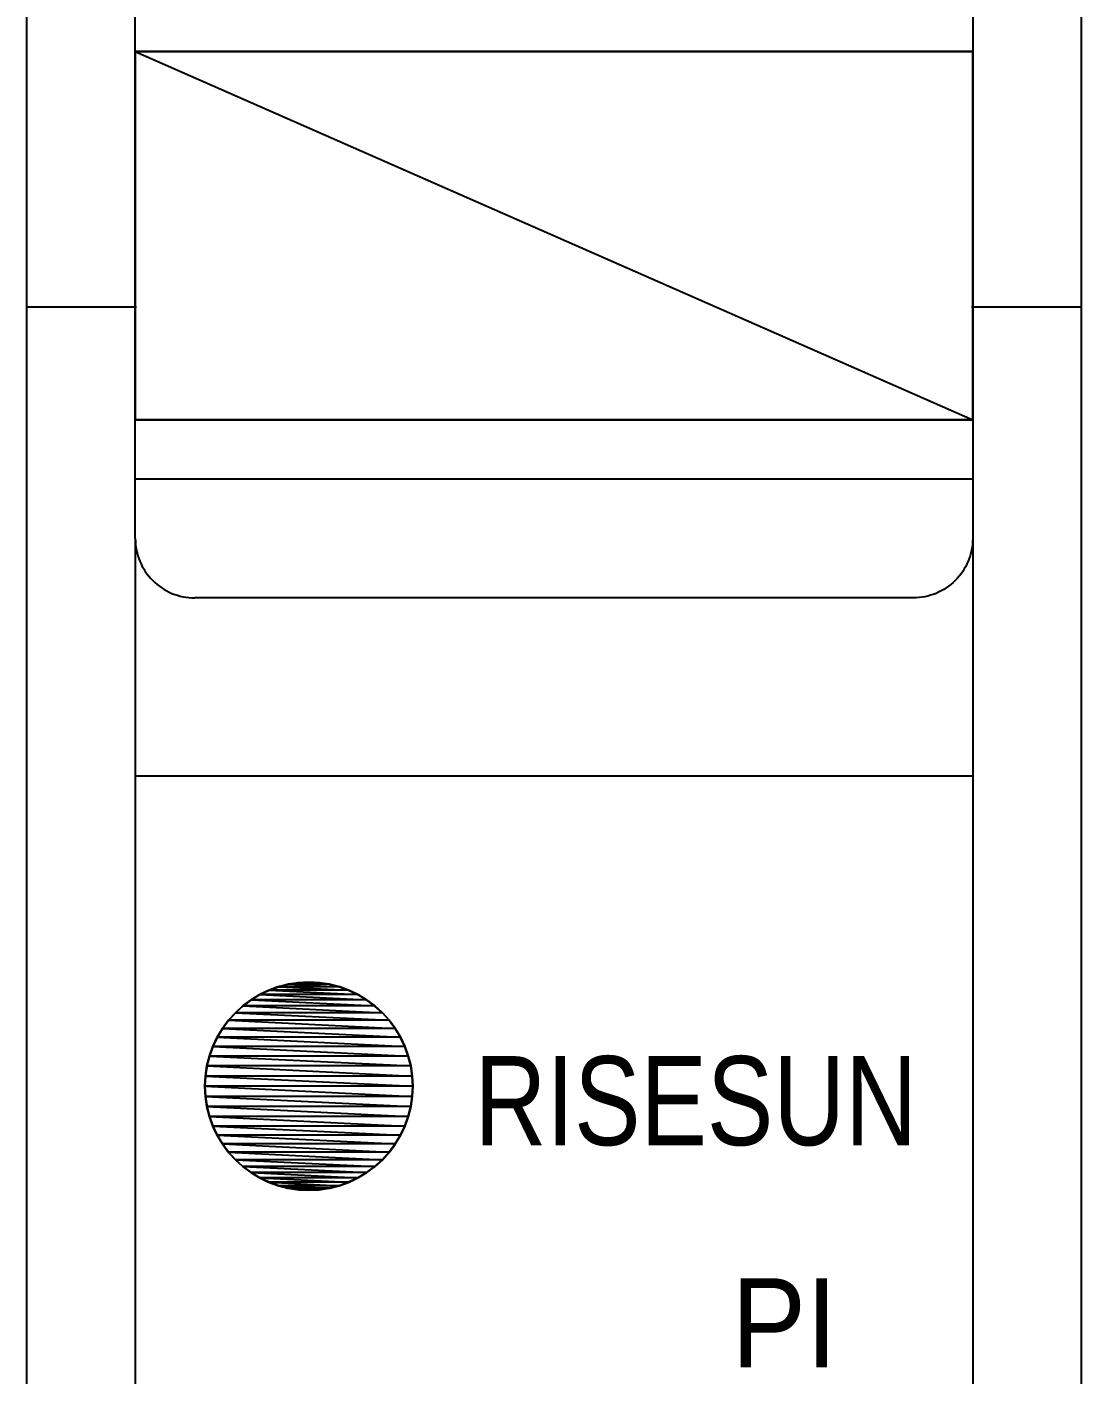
# Model space of a CAD drawing. Header units: millimetres. Extents: x -208796 to -83323, y 30910 to 103951.
# Drawn here: x -110242.65 to -110224.68, y 32923.86 to 32946.82 of the extents above; entities that cross this region are included whole.
import ezdxf

# ---------------------------------------------------------------- set-up
doc = ezdxf.new("R2010")
doc.units = ezdxf.units.MM
doc.header["$LTSCALE"] = 3
doc.linetypes.add('NEW_LINE159', pattern=[0.7, 0.5, -0.2])
doc.layers.add('DUT', color=7, linetype='Continuous')
doc.styles.add('Arial', font='arial.ttf')

# ---------------------------------------------------------------- blocks, each defined once
blk = doc.blocks.new('*U99')
for p, q in [((-8.986, 0), (-8.986, 79.4816)), ((8.986, 79.4816), (8.986, 0)), ((-7.1381, 60.1427), (-7.1381, 62.1677)), ((7.1382, 62.1677), (7.1382, 60.1427)), ((-7.1381, 60.1427), (7.1382, 60.1427)), ((-7.1381, 53.8652), (-7.1381, 60.1427)), ((7.1382, 60.1427), (7.1382, 53.8652)), ((-8.986, 55.789), (-7.1177, 55.789)), ((7.1177, 55.789), (8.986, 55.789)), ((-7.1381, 51.8402), (-7.1381, 53.8652)), ((7.1382, 53.8652), (-7.1381, 53.8652)), ((7.1382, 53.8652), (7.1382, 51.8402)), ((7.1382, 52.8527), (-7.1381, 52.8527)), ((-7.1381, 51.8402), (-7.1381, 51.8402)), ((-7.1381, 51.8402), (-7.1369, 51.7901)), ((-7.1381, 51.8402), (-7.1381, 20.4526)), ((-7.1369, 51.7901), (-7.1333, 51.7402)), ((-7.1333, 51.7402), (-7.1273, 51.6908)), ((-7.1273, 51.6908), (-7.1186, 51.6419)), ((7.1269, 51.6908), (7.1185, 51.6419)), ((7.1332, 51.7402), (7.1269, 51.6908)), ((7.1368, 51.7901), (7.1332, 51.7402)), ((7.1382, 51.8402), (7.1368, 51.7901)), ((7.1382, 51.8402), (7.1382, 51.8402)), ((7.1382, 51.8402), (7.1382, 20.4526)), ((-7.1186, 51.6419), (-7.1078, 51.5937)), ((-7.1078, 51.5937), (-7.0945, 51.546)), ((-7.0945, 51.546), (-7.079, 51.4991)), ((-7.079, 51.4991), (-7.0611, 51.4528)), ((-7.0611, 51.4528), (-7.0412, 51.4077)), ((7.061, 51.4528), (7.0409, 51.4077)), ((7.0787, 51.4991), (7.061, 51.4528)), ((7.0943, 51.546), (7.0787, 51.4991)), ((7.1075, 51.5937), (7.0943, 51.546)), ((7.1185, 51.6419), (7.1075, 51.5937)), ((-7.0412, 51.4077), (-7.019, 51.3636)), ((-7.019, 51.3636), (-6.9947, 51.3206)), ((-6.9947, 51.3206), (-6.9681, 51.2786)), ((-6.9681, 51.2786), (-6.9397, 51.2381)), ((-6.9397, 51.2381), (-6.909, 51.1986)), ((6.9392, 51.2381), (6.9087, 51.1986)), ((6.9679, 51.2786), (6.9392, 51.2381)), ((6.9943, 51.3206), (6.9679, 51.2786)), ((7.0187, 51.3636), (6.9943, 51.3206)), ((7.0409, 51.4077), (7.0187, 51.3636)), ((-6.909, 51.1986), (-6.8764, 51.1607)), ((-6.8764, 51.1607), (-6.8416, 51.1242)), ((-6.8416, 51.1242), (-6.8416, 51.1242)), ((-6.8416, 51.1242), (-6.8054, 51.0897)), ((-6.8054, 51.0897), (-6.7675, 51.0571)), ((-6.7675, 51.0571), (-6.7282, 51.0266)), ((-6.7282, 51.0266), (-6.6875, 50.9979)), ((-6.6875, 50.9979), (-6.6458, 50.9715)), ((6.6872, 50.9979), (6.6452, 50.9715)), ((6.7277, 51.0266), (6.6872, 50.9979)), ((6.7672, 51.0571), (6.7277, 51.0266)), ((6.8051, 51.0897), (6.7672, 51.0571)), ((6.8416, 51.1242), (6.8051, 51.0897)), ((6.8761, 51.1607), (6.8416, 51.1242)), ((6.8416, 51.1242), (6.8416, 51.1242)), ((6.9087, 51.1986), (6.8761, 51.1607)), ((-6.6458, 50.9715), (-6.6026, 50.9471)), ((-6.6026, 50.9471), (-6.5585, 50.9249)), ((-6.5585, 50.9249), (-6.5132, 50.9048)), ((-6.5132, 50.9048), (-6.4672, 50.8871)), ((-6.4672, 50.8871), (-6.4203, 50.8716)), ((-6.4203, 50.8716), (-6.3727, 50.8584)), ((-6.3727, 50.8584), (-6.3242, 50.8474)), ((-6.3242, 50.8474), (-6.2754, 50.839)), ((-6.2754, 50.839), (-6.2259, 50.8327)), ((-6.2259, 50.8327), (-6.176, 50.8291)), ((-6.176, 50.8291), (-6.1256, 50.8277)), ((6.1257, 50.8277), (-6.1256, 50.8277)), ((6.1758, 50.8291), (6.1257, 50.8277)), ((6.2257, 50.8327), (6.1758, 50.8291)), ((6.2751, 50.839), (6.2257, 50.8327)), ((6.324, 50.8474), (6.2751, 50.839)), ((6.3722, 50.8584), (6.324, 50.8474)), ((6.4199, 50.8716), (6.3722, 50.8584)), ((6.4668, 50.8871), (6.4199, 50.8716)), ((6.513, 50.9048), (6.4668, 50.8871)), ((6.5581, 50.9249), (6.513, 50.9048)), ((6.6022, 50.9471), (6.5581, 50.9249)), ((6.6452, 50.9715), (6.6022, 50.9471)), ((7.1382, 47.7902), (-7.1381, 47.7902))]:
    blk.add_line(p, q)
at = {"color": 144}
for p, q in [((-7.1381, 60.1427), (7.1382, 60.1427)), ((-7.1381, 60.1427), (-7.1381, 60.1427)), ((-7.1381, 60.1427), (7.1382, 53.8652)), ((-7.1381, 53.8652), (-7.1381, 60.1427)), ((-7.1381, 60.1427), (7.1382, 53.8652)), ((7.1382, 60.1427), (-7.1381, 60.1427)), ((-7.1381, 60.1427), (7.1382, 60.1427)), ((-7.1381, 60.1427), (-7.1381, 53.8652)), ((7.1382, 53.8652), (7.1382, 60.1427)), ((7.1382, 60.1427), (7.1382, 53.8652)), ((7.1382, 53.8652), (-7.1381, 53.8652)), ((-7.1381, 53.8652), (7.1382, 53.8652)), ((-7.1381, 53.8652), (-7.1381, 53.8652)), ((-7.1381, 53.8652), (7.1382, 53.8652))]:
    blk.add_line(p, q, dxfattribs=at)
at = {"color": 251, "linetype": 'NEW_LINE159'}
for p, q in [((-4.8691, 44.1348), (-5.0241, 44.0603)), ((-4.7064, 44.1944), (-4.8691, 44.1348)), ((-4.5366, 44.238), (-4.7064, 44.1944)), ((-4.3606, 44.2649), (-4.5366, 44.238)), ((-4.1793, 44.2739), (-4.3606, 44.2649)), ((-3.9983, 44.2649), (-4.1793, 44.2739)), ((-4.1793, 44.2739), (-4.1793, 44.2739)), ((-3.8223, 44.238), (-3.9983, 44.2649)), ((-3.6526, 44.1944), (-3.8223, 44.238)), ((-3.4897, 44.1348), (-3.6526, 44.1944)), ((-3.3349, 44.0603), (-3.4897, 44.1348)), ((-5.3065, 43.8695), (-5.4322, 43.755)), ((-5.1701, 43.9714), (-5.3065, 43.8695)), ((-5.0241, 44.0603), (-5.1701, 43.9714)), ((-3.1888, 43.9714), (-3.3349, 44.0603)), ((-3.0524, 43.8695), (-3.1888, 43.9714)), ((-2.9265, 43.755), (-3.0524, 43.8695)), ((-5.4322, 43.755), (-5.5467, 43.6293)), ((-2.8123, 43.6293), (-2.9265, 43.755)), ((-5.6486, 43.4929), (-5.7375, 43.3468)), ((-5.5467, 43.6293), (-5.6486, 43.4929)), ((-2.7102, 43.4929), (-2.8123, 43.6293)), ((-2.6215, 43.3468), (-2.7102, 43.4929)), ((-5.812, 43.1918), (-5.8716, 43.0291)), ((-5.7375, 43.3468), (-5.812, 43.1918)), ((-2.5467, 43.1918), (-2.6215, 43.3468)), ((-2.4872, 43.0291), (-2.5467, 43.1918)), ((-5.8716, 43.0291), (-5.9152, 42.8593)), ((-2.4435, 42.8593), (-2.4872, 43.0291)), ((-5.9152, 42.8593), (-5.9421, 42.6833)), ((-2.4166, 42.6833), (-2.4435, 42.8593)), ((-5.9421, 42.6833), (-5.9511, 42.502)), ((-5.9511, 42.502), (-5.9511, 42.502)), ((-5.9511, 42.502), (-5.9422, 42.321)), ((-2.4074, 42.502), (-2.4166, 42.6833)), ((-2.4166, 42.321), (-2.4074, 42.502)), ((-2.4074, 42.502), (-2.4074, 42.502)), ((-5.9422, 42.321), (-5.9153, 42.145)), ((-2.4435, 42.145), (-2.4166, 42.321)), ((-5.9153, 42.145), (-5.8717, 41.9753)), ((-2.4872, 41.9753), (-2.4435, 42.145)), ((-5.8717, 41.9753), (-5.8121, 41.8124)), ((-5.8121, 41.8124), (-5.7376, 41.6576)), ((-2.6215, 41.6576), (-2.5467, 41.8124)), ((-2.5467, 41.8124), (-2.4872, 41.9753)), ((-5.7376, 41.6576), (-5.6487, 41.5115)), ((-2.7102, 41.5115), (-2.6215, 41.6576)), ((-5.6487, 41.5115), (-5.5468, 41.3751)), ((-5.5468, 41.3751), (-5.4323, 41.2492)), ((-2.9265, 41.2492), (-2.8123, 41.3751)), ((-2.8123, 41.3751), (-2.7102, 41.5115)), ((-5.4323, 41.2492), (-5.3066, 41.135)), ((-5.3066, 41.135), (-5.1702, 41.0329)), ((-3.1888, 41.0329), (-3.0524, 41.135)), ((-3.0524, 41.135), (-2.9265, 41.2492)), ((-5.1702, 41.0329), (-5.0241, 40.9442)), ((-5.0241, 40.9442), (-4.8691, 40.8694)), ((-3.4897, 40.8694), (-3.3349, 40.9442)), ((-3.3349, 40.9442), (-3.1888, 41.0329)), ((-4.8691, 40.8694), (-4.7064, 40.8099)), ((-4.7064, 40.8099), (-4.5366, 40.7662)), ((-4.5366, 40.7662), (-4.3606, 40.7393)), ((-4.3606, 40.7393), (-4.1793, 40.7301)), ((-4.1793, 40.7301), (-3.9983, 40.7393)), ((-4.1793, 40.7301), (-4.1793, 40.7301)), ((-3.9983, 40.7393), (-3.8223, 40.7662)), ((-3.8223, 40.7662), (-3.6526, 40.8099)), ((-3.6526, 40.8099), (-3.4897, 40.8694))]:
    blk.add_line(p, q, dxfattribs=at)
at = {"color": 251}
for p, q in [((-5.0145, 44.0646), (-4.8573, 44.139)), ((-4.8573, 44.139), (-5.0145, 44.0646)), ((-4.8573, 44.139), (-4.6936, 44.1975)), ((-4.6936, 44.1975), (-4.8573, 44.139)), ((-3.5012, 44.139), (-4.8573, 44.139)), ((-4.8573, 44.139), (-3.344, 44.0646)), ((-4.8573, 44.139), (-3.344, 44.0646)), ((-3.5012, 44.139), (-4.8573, 44.139)), ((-4.6936, 44.1975), (-4.5249, 44.2398)), ((-4.5249, 44.2398), (-4.6936, 44.1975)), ((-3.6649, 44.1975), (-4.6936, 44.1975)), ((-4.6936, 44.1975), (-3.5012, 44.139)), ((-4.6936, 44.1975), (-3.5012, 44.139)), ((-3.6649, 44.1975), (-4.6936, 44.1975)), ((-4.5249, 44.2398), (-4.3529, 44.2653)), ((-4.3529, 44.2653), (-4.5249, 44.2398)), ((-3.8336, 44.2398), (-4.5249, 44.2398)), ((-4.5249, 44.2398), (-3.6649, 44.1975)), ((-4.5249, 44.2398), (-3.6649, 44.1975)), ((-3.8336, 44.2398), (-4.5249, 44.2398)), ((-4.3529, 44.2653), (-4.1793, 44.2739)), ((-4.1793, 44.2739), (-4.3529, 44.2653)), ((-4.0056, 44.2653), (-4.3529, 44.2653)), ((-4.3529, 44.2653), (-3.8336, 44.2398)), ((-4.3529, 44.2653), (-3.8336, 44.2398)), ((-4.0056, 44.2653), (-4.3529, 44.2653)), ((-4.1793, 44.2739), (-4.0056, 44.2653)), ((-4.0056, 44.2653), (-4.1793, 44.2739)), ((-3.8336, 44.2398), (-4.0056, 44.2653)), ((-4.0056, 44.2653), (-3.8336, 44.2398)), ((-3.6649, 44.1975), (-3.8336, 44.2398)), ((-3.8336, 44.2398), (-3.6649, 44.1975)), ((-3.5012, 44.139), (-3.6649, 44.1975)), ((-3.6649, 44.1975), (-3.5012, 44.139)), ((-3.344, 44.0646), (-3.5012, 44.139)), ((-3.5012, 44.139), (-3.344, 44.0646)), ((-5.4322, 43.7549), (-5.3033, 43.8716)), ((-5.3033, 43.8716), (-5.4322, 43.7549)), ((-5.3033, 43.8716), (-5.1637, 43.9753)), ((-5.1637, 43.9753), (-5.3033, 43.8716)), ((-3.0552, 43.8716), (-5.3033, 43.8716)), ((-5.3033, 43.8716), (-2.9264, 43.7549)), ((-5.3033, 43.8716), (-2.9264, 43.7549)), ((-3.0552, 43.8716), (-5.3033, 43.8716)), ((-5.1637, 43.9753), (-5.0145, 44.0646)), ((-5.0145, 44.0646), (-5.1637, 43.9753)), ((-3.1948, 43.9753), (-5.1637, 43.9753)), ((-5.1637, 43.9753), (-3.0552, 43.8716)), ((-5.1637, 43.9753), (-3.0552, 43.8716)), ((-3.1948, 43.9753), (-5.1637, 43.9753)), ((-3.344, 44.0646), (-5.0145, 44.0646)), ((-5.0145, 44.0646), (-3.1948, 43.9753)), ((-5.0145, 44.0646), (-3.1948, 43.9753)), ((-3.344, 44.0646), (-5.0145, 44.0646)), ((-3.1948, 43.9753), (-3.344, 44.0646)), ((-3.344, 44.0646), (-3.1948, 43.9753)), ((-3.0552, 43.8716), (-3.1948, 43.9753)), ((-3.1948, 43.9753), (-3.0552, 43.8716)), ((-2.9264, 43.7549), (-3.0552, 43.8716)), ((-3.0552, 43.8716), (-2.9264, 43.7549)), ((-5.5489, 43.6261), (-5.4322, 43.7549)), ((-5.4322, 43.7549), (-5.5489, 43.6261)), ((-2.9264, 43.7549), (-5.4322, 43.7549)), ((-5.4322, 43.7549), (-2.8096, 43.6261)), ((-5.4322, 43.7549), (-2.8096, 43.6261)), ((-2.9264, 43.7549), (-5.4322, 43.7549)), ((-2.8096, 43.6261), (-2.9264, 43.7549)), ((-2.9264, 43.7549), (-2.8096, 43.6261)), ((-5.7419, 43.3372), (-5.6525, 43.4864)), ((-5.6525, 43.4864), (-5.7419, 43.3372)), ((-5.6525, 43.4864), (-5.5489, 43.6261)), ((-5.5489, 43.6261), (-5.6525, 43.4864)), ((-2.706, 43.4864), (-5.6525, 43.4864)), ((-5.6525, 43.4864), (-2.6166, 43.3372)), ((-5.6525, 43.4864), (-2.6166, 43.3372)), ((-2.706, 43.4864), (-5.6525, 43.4864)), ((-2.8096, 43.6261), (-5.5489, 43.6261)), ((-5.5489, 43.6261), (-2.706, 43.4864)), ((-5.5489, 43.6261), (-2.706, 43.4864)), ((-2.8096, 43.6261), (-5.5489, 43.6261)), ((-2.706, 43.4864), (-2.8096, 43.6261)), ((-2.8096, 43.6261), (-2.706, 43.4864)), ((-2.6166, 43.3372), (-2.706, 43.4864)), ((-2.706, 43.4864), (-2.6166, 43.3372)), ((-5.8748, 43.0163), (-5.8163, 43.1801)), ((-5.8163, 43.1801), (-5.8748, 43.0163)), ((-5.8163, 43.1801), (-5.7419, 43.3372)), ((-5.7419, 43.3372), (-5.8163, 43.1801)), ((-2.5423, 43.1801), (-5.8163, 43.1801)), ((-5.8163, 43.1801), (-2.4837, 43.0163)), ((-5.8163, 43.1801), (-2.4837, 43.0163)), ((-2.5423, 43.1801), (-5.8163, 43.1801)), ((-2.6166, 43.3372), (-5.7419, 43.3372)), ((-5.7419, 43.3372), (-2.5423, 43.1801)), ((-5.7419, 43.3372), (-2.5423, 43.1801)), ((-2.6166, 43.3372), (-5.7419, 43.3372)), ((-2.5423, 43.1801), (-2.6166, 43.3372)), ((-2.6166, 43.3372), (-2.5423, 43.1801)), ((-2.4837, 43.0163), (-2.5423, 43.1801)), ((-2.5423, 43.1801), (-2.4837, 43.0163)), ((-5.9171, 42.8476), (-5.8748, 43.0163)), ((-5.8748, 43.0163), (-5.9171, 42.8476)), ((-2.4837, 43.0163), (-5.8748, 43.0163)), ((-5.8748, 43.0163), (-2.4414, 42.8476)), ((-5.8748, 43.0163), (-2.4414, 42.8476)), ((-2.4837, 43.0163), (-5.8748, 43.0163)), ((-2.4414, 42.8476), (-2.4837, 43.0163)), ((-2.4837, 43.0163), (-2.4414, 42.8476)), ((-5.9426, 42.6756), (-5.9171, 42.8476)), ((-5.9171, 42.8476), (-5.9426, 42.6756)), ((-2.4414, 42.8476), (-5.9171, 42.8476)), ((-5.9171, 42.8476), (-2.4159, 42.6756)), ((-5.9171, 42.8476), (-2.4159, 42.6756)), ((-2.4414, 42.8476), (-5.9171, 42.8476)), ((-2.4159, 42.6756), (-2.4414, 42.8476)), ((-2.4414, 42.8476), (-2.4159, 42.6756)), ((-5.9511, 42.502), (-5.9426, 42.6756)), ((-5.9426, 42.6756), (-5.9511, 42.502)), ((-2.4074, 42.502), (-5.9511, 42.502)), ((-5.9511, 42.502), (-2.4159, 42.3283)), ((-5.9426, 42.3283), (-5.9511, 42.502)), ((-5.9511, 42.502), (-2.4159, 42.3283)), ((-2.4074, 42.502), (-5.9511, 42.502)), ((-5.9511, 42.502), (-5.9426, 42.3283)), ((-2.4159, 42.6756), (-5.9426, 42.6756)), ((-5.9426, 42.6756), (-2.4074, 42.502)), ((-5.9426, 42.6756), (-2.4074, 42.502)), ((-2.4159, 42.6756), (-5.9426, 42.6756)), ((-2.4074, 42.502), (-2.4159, 42.6756)), ((-2.4159, 42.6756), (-2.4074, 42.502)), ((-2.4159, 42.3283), (-2.4074, 42.502)), ((-2.4074, 42.502), (-2.4159, 42.3283)), ((-2.4159, 42.3283), (-5.9426, 42.3283)), ((-5.9426, 42.3283), (-2.4414, 42.1563)), ((-5.9171, 42.1563), (-5.9426, 42.3283)), ((-5.9426, 42.3283), (-2.4414, 42.1563)), ((-2.4159, 42.3283), (-5.9426, 42.3283)), ((-5.9426, 42.3283), (-5.9171, 42.1563)), ((-2.4414, 42.1563), (-2.4159, 42.3283)), ((-2.4159, 42.3283), (-2.4414, 42.1563)), ((-2.4414, 42.1563), (-5.9171, 42.1563)), ((-5.9171, 42.1563), (-2.4837, 41.9876)), ((-5.8748, 41.9876), (-5.9171, 42.1563)), ((-5.9171, 42.1563), (-2.4837, 41.9876)), ((-2.4414, 42.1563), (-5.9171, 42.1563)), ((-5.9171, 42.1563), (-5.8748, 41.9876)), ((-2.4837, 41.9876), (-2.4414, 42.1563)), ((-2.4414, 42.1563), (-2.4837, 41.9876)), ((-2.4837, 41.9876), (-5.8748, 41.9876)), ((-5.8748, 41.9876), (-2.5423, 41.8239)), ((-5.8163, 41.8239), (-5.8748, 41.9876)), ((-5.8748, 41.9876), (-2.5423, 41.8239)), ((-2.4837, 41.9876), (-5.8748, 41.9876)), ((-5.8748, 41.9876), (-5.8163, 41.8239)), ((-2.5423, 41.8239), (-5.8163, 41.8239)), ((-5.8163, 41.8239), (-2.6166, 41.6667)), ((-5.7419, 41.6667), (-5.8163, 41.8239)), ((-5.8163, 41.8239), (-2.6166, 41.6667)), ((-2.5423, 41.8239), (-5.8163, 41.8239)), ((-5.8163, 41.8239), (-5.7419, 41.6667)), ((-2.6166, 41.6667), (-2.5423, 41.8239)), ((-2.5423, 41.8239), (-2.6166, 41.6667)), ((-2.5423, 41.8239), (-2.4837, 41.9876)), ((-2.4837, 41.9876), (-2.5423, 41.8239)), ((-2.6166, 41.6667), (-5.7419, 41.6667)), ((-5.7419, 41.6667), (-2.706, 41.5176)), ((-5.6525, 41.5176), (-5.7419, 41.6667)), ((-5.7419, 41.6667), (-2.706, 41.5176)), ((-2.6166, 41.6667), (-5.7419, 41.6667)), ((-5.7419, 41.6667), (-5.6525, 41.5176)), ((-2.706, 41.5176), (-2.6166, 41.6667)), ((-2.6166, 41.6667), (-2.706, 41.5176)), ((-2.706, 41.5176), (-5.6525, 41.5176)), ((-5.6525, 41.5176), (-2.8096, 41.3779)), ((-5.5489, 41.3779), (-5.6525, 41.5176)), ((-5.6525, 41.5176), (-2.8096, 41.3779)), ((-2.706, 41.5176), (-5.6525, 41.5176)), ((-5.6525, 41.5176), (-5.5489, 41.3779)), ((-2.8096, 41.3779), (-5.5489, 41.3779)), ((-5.5489, 41.3779), (-2.9264, 41.2491)), ((-5.4322, 41.2491), (-5.5489, 41.3779)), ((-5.5489, 41.3779), (-2.9264, 41.2491)), ((-2.8096, 41.3779), (-5.5489, 41.3779)), ((-5.5489, 41.3779), (-5.4322, 41.2491)), ((-2.9264, 41.2491), (-2.8096, 41.3779)), ((-2.8096, 41.3779), (-2.9264, 41.2491)), ((-2.8096, 41.3779), (-2.706, 41.5176)), ((-2.706, 41.5176), (-2.8096, 41.3779)), ((-2.9264, 41.2491), (-5.4322, 41.2491)), ((-5.4322, 41.2491), (-3.0552, 41.1323)), ((-5.3033, 41.1323), (-5.4322, 41.2491)), ((-5.4322, 41.2491), (-3.0552, 41.1323)), ((-2.9264, 41.2491), (-5.4322, 41.2491)), ((-5.4322, 41.2491), (-5.3033, 41.1323)), ((-3.0552, 41.1323), (-5.3033, 41.1323)), ((-5.3033, 41.1323), (-3.1948, 41.0287)), ((-5.1637, 41.0287), (-5.3033, 41.1323)), ((-5.3033, 41.1323), (-3.1948, 41.0287)), ((-3.0552, 41.1323), (-5.3033, 41.1323)), ((-5.3033, 41.1323), (-5.1637, 41.0287)), ((-3.1948, 41.0287), (-3.0552, 41.1323)), ((-3.0552, 41.1323), (-3.1948, 41.0287)), ((-3.0552, 41.1323), (-2.9264, 41.2491)), ((-2.9264, 41.2491), (-3.0552, 41.1323)), ((-3.1948, 41.0287), (-5.1637, 41.0287)), ((-5.1637, 41.0287), (-3.344, 40.9393)), ((-5.0145, 40.9393), (-5.1637, 41.0287)), ((-5.1637, 41.0287), (-3.344, 40.9393)), ((-3.1948, 41.0287), (-5.1637, 41.0287)), ((-5.1637, 41.0287), (-5.0145, 40.9393)), ((-3.344, 40.9393), (-5.0145, 40.9393)), ((-5.0145, 40.9393), (-3.5012, 40.865)), ((-4.8573, 40.865), (-5.0145, 40.9393)), ((-5.0145, 40.9393), (-3.5012, 40.865)), ((-3.344, 40.9393), (-5.0145, 40.9393)), ((-5.0145, 40.9393), (-4.8573, 40.865)), ((-3.5012, 40.865), (-3.344, 40.9393)), ((-3.344, 40.9393), (-3.5012, 40.865)), ((-3.344, 40.9393), (-3.1948, 41.0287)), ((-3.1948, 41.0287), (-3.344, 40.9393)), ((-3.5012, 40.865), (-4.8573, 40.865)), ((-4.8573, 40.865), (-3.6649, 40.8064)), ((-4.6936, 40.8064), (-4.8573, 40.865)), ((-4.8573, 40.865), (-3.6649, 40.8064)), ((-3.5012, 40.865), (-4.8573, 40.865)), ((-4.8573, 40.865), (-4.6936, 40.8064)), ((-3.6649, 40.8064), (-4.6936, 40.8064)), ((-4.6936, 40.8064), (-3.8336, 40.7641)), ((-4.5249, 40.7641), (-4.6936, 40.8064)), ((-4.6936, 40.8064), (-3.8336, 40.7641)), ((-3.6649, 40.8064), (-4.6936, 40.8064)), ((-4.6936, 40.8064), (-4.5249, 40.7641)), ((-3.8336, 40.7641), (-4.5249, 40.7641)), ((-4.5249, 40.7641), (-4.0056, 40.7386)), ((-4.3529, 40.7386), (-4.5249, 40.7641)), ((-4.5249, 40.7641), (-4.0056, 40.7386)), ((-3.8336, 40.7641), (-4.5249, 40.7641)), ((-4.5249, 40.7641), (-4.3529, 40.7386)), ((-4.0056, 40.7386), (-4.3529, 40.7386)), ((-4.3529, 40.7386), (-4.1793, 40.7301)), ((-4.0056, 40.7386), (-4.3529, 40.7386)), ((-4.1793, 40.7301), (-4.3529, 40.7386)), ((-4.1793, 40.7301), (-4.0056, 40.7386)), ((-4.0056, 40.7386), (-4.1793, 40.7301)), ((-4.0056, 40.7386), (-3.8336, 40.7641)), ((-3.8336, 40.7641), (-4.0056, 40.7386)), ((-3.8336, 40.7641), (-3.6649, 40.8064)), ((-3.6649, 40.8064), (-3.8336, 40.7641)), ((-3.6649, 40.8064), (-3.5012, 40.865)), ((-3.5012, 40.865), (-3.6649, 40.8064))]:
    blk.add_line(p, q, dxfattribs=at)
at = {"layer": 'DUT', "color": 251, "style": 'Arial', "oblique": 0}
for s, width, p in [('RISESUN', 0.8, (-1.354, 41.497)), ('PI', 0.9, (3.0245, 37.7098))]:
    blk.add_text(s, height=1.51855, dxfattribs=dict(at, width=width)).set_placement(p)

msp = doc.modelspace()

# ---------------------------------------------------------------- block references
msp.add_blockref('*U99', (-110233.661, 32886.262))

doc.saveas('drawing.dxf')
